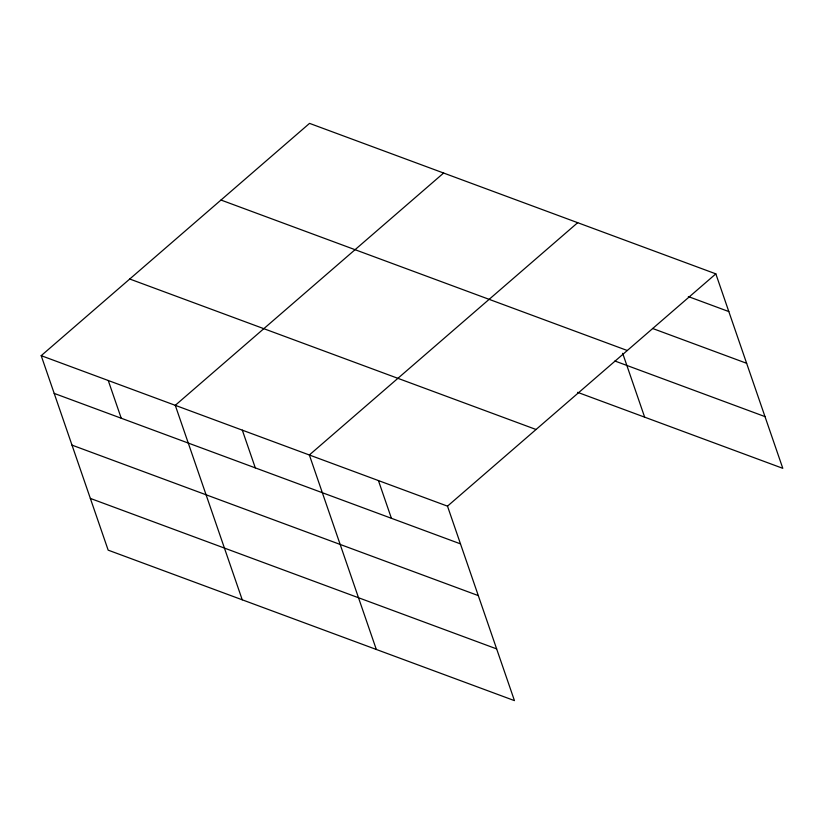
<?xml version="1.0" encoding="UTF-8"?>
<svg xmlns="http://www.w3.org/2000/svg" width="824" height="824" viewBox="0 0 824 824"><rect width="100%" height="100%" fill="white"/><g stroke="black" fill="none" stroke-linecap="round" stroke-linejoin="round"><path stroke-width="1.24" d="M41.2 355.669L447.494 506.152L514.454 700.627L108.16 550.144L41.2 355.669L309.546 123.373L715.84 273.856L782.8 468.331L577.624 392.337M443.621 173.03L175.275 405.326L242.235 599.8M577.696 222.686L309.35 454.982L376.321 649.466M447.494 506.152L715.84 273.856M688.339 296.578L728.828 311.575M652.556 328.457L746.637 363.302M220.987 200.036L627.28 350.509M614.879 361.005L764.991 416.604M129.749 279.017L536.043 429.489M54.188 393.398L460.482 543.871M71.997 445.125L478.291 595.597M90.352 498.417L496.645 648.9M622.676 353.321L644.656 417.171M378.422 480.567L391.41 518.286M242.318 430.159L255.306 467.877M108.243 380.503L121.231 418.221"/></g></svg>
